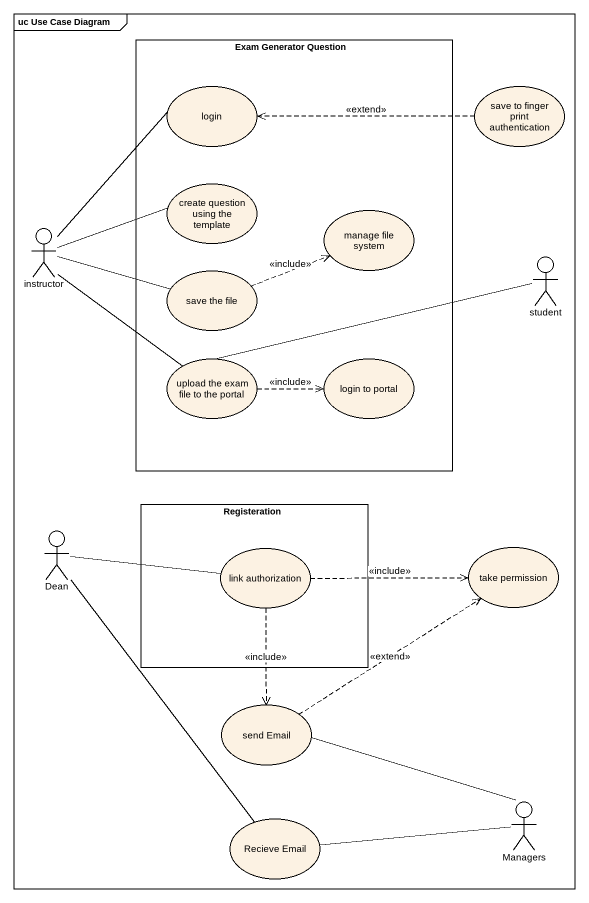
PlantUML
@startuml
mainframe uc Use Case Diagram
rectangle "Exam Generator Question" as Exam_Generator_Question {
  usecase login
  usecase "create question using the template" as create_question_using_the
  usecase "manage file system" as manage_file_system
  usecase "save the file" as save_the_file
  usecase "upload the exam file to the portal" as upload_the_exam_file_to_the
  usecase "login to portal" as login_to_portal
}
usecase "save to finger print authentication" as save_to_finger_print
actor instructor
actor student
rectangle Registeration {
  usecase "link authorization" as link_authorization
}
actor Dean
usecase "take permission" as take_permission
usecase "send Email" as send_Email
actor Managers
usecase "Recieve Email" as Recieve_Email
save_to_finger_print .left.> login : <<extend>>
instructor -up- login
instructor -right- create_question_using_the
instructor -right- save_the_file
instructor -- upload_the_exam_file_to_the
save_the_file .right.> manage_file_system : <<include>>
student -left- upload_the_exam_file_to_the
upload_the_exam_file_to_the .right.> login_to_portal : <<include>>
Dean -right- link_authorization
Dean -- Recieve_Email
link_authorization .right.> take_permission : <<include>>
link_authorization ..> send_Email : <<include>>
send_Email .up.> take_permission : <<extend>>
send_Email -right- Managers
Recieve_Email -right- Managers
@enduml
